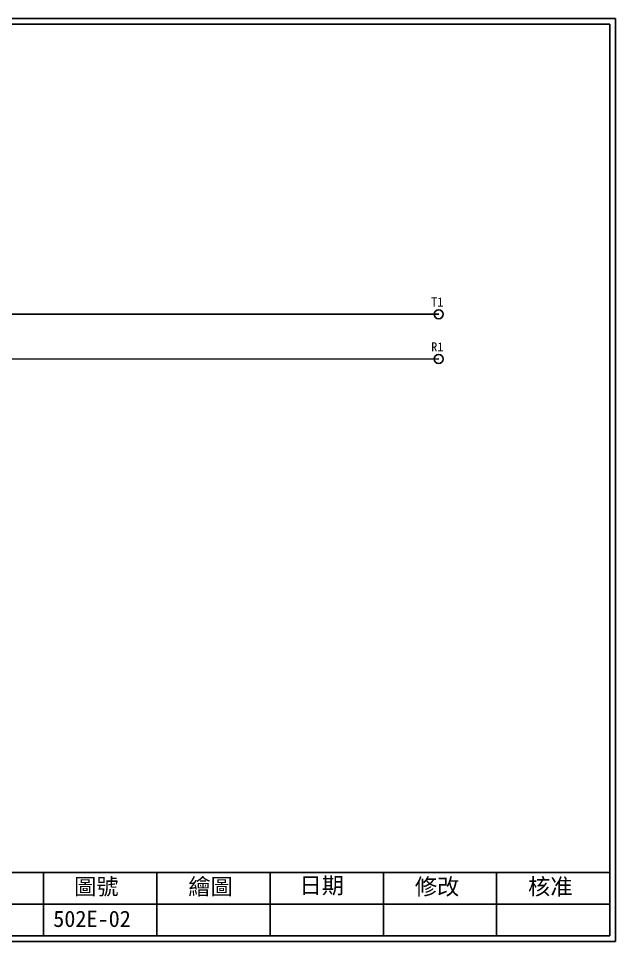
# Model space of a CAD drawing. Extents: x 10 to 297, y 3 to 207.
# Drawn here: x 165.2 to 297, y 3 to 207 of the extents above; entities that cross this region are included whole.
import ezdxf

# ---------------------------------------------------------------- set-up
doc = ezdxf.new("R2010")
doc.units = 0
doc.layers.add('圖框層', color=7, linetype='CONTINUOUS')
doc.layers.add('標尺寸層', color=3, linetype='CONTINUOUS')
doc.styles.add('STSL', font='kaiu.ttf')

msp = doc.modelspace()

# ---------------------------------------------------------------- linework, layer by layer
at = {"layer": '圖框層', "color": 7}
for p, q in [((297, 206.97), (10, 206.97)), ((297, 3), (297, 206.97)), ((295.75, 205.72), (11.25, 205.72)), ((295.75, 4.25), (295.75, 205.72)), ((11.25, 18.25), (295.75, 18.25)), ((170.75, 4.25), (170.75, 18.25)), ((195.75, 4.25), (195.75, 18.25)), ((220.75, 4.25), (220.75, 18.25)), ((245.75, 4.25), (245.75, 18.25)), ((270.75, 4.25), (270.75, 18.25)), ((145.75, 11.25), (295.75, 11.25)), ((11.25, 4.25), (295.75, 4.25)), ((10, 3), (297, 3))]:
    msp.add_line(p, q, dxfattribs=at)
at = {"layer": '標尺寸層', "color": 7}
for p, q in [((21.1, 141.57), (257.97, 141.62)), ((21.1, 131.57), (257.97, 131.73))]:
    msp.add_line(p, q, dxfattribs=at)
for centre in [(257.97, 141.62), (257.97, 131.73)]:
    msp.add_circle(centre, 1, dxfattribs=at)

# ---------------------------------------------------------------- texts
at = {"layer": '圖框層', "color": 4, "style": 'STSL'}
for s, height, p in [('T1', 2, (256.29, 143.32)), ('R1', 2, (256.3, 133.4)), ('圖號', 3.6, (177.47, 13.34)), ('繪圖', 3.6, (202.69, 13.34)), ('日期', 3.6, (227.22, 13.59)), ('修改', 3.6, (252.69, 13.34)), ('核准', 3.6, (277.69, 13.34)), ('502E-02', 3.6, (172.86, 6.22))]:
    msp.add_text(s, height=height, dxfattribs=at).set_placement(p)

doc.saveas('drawing.dxf')
